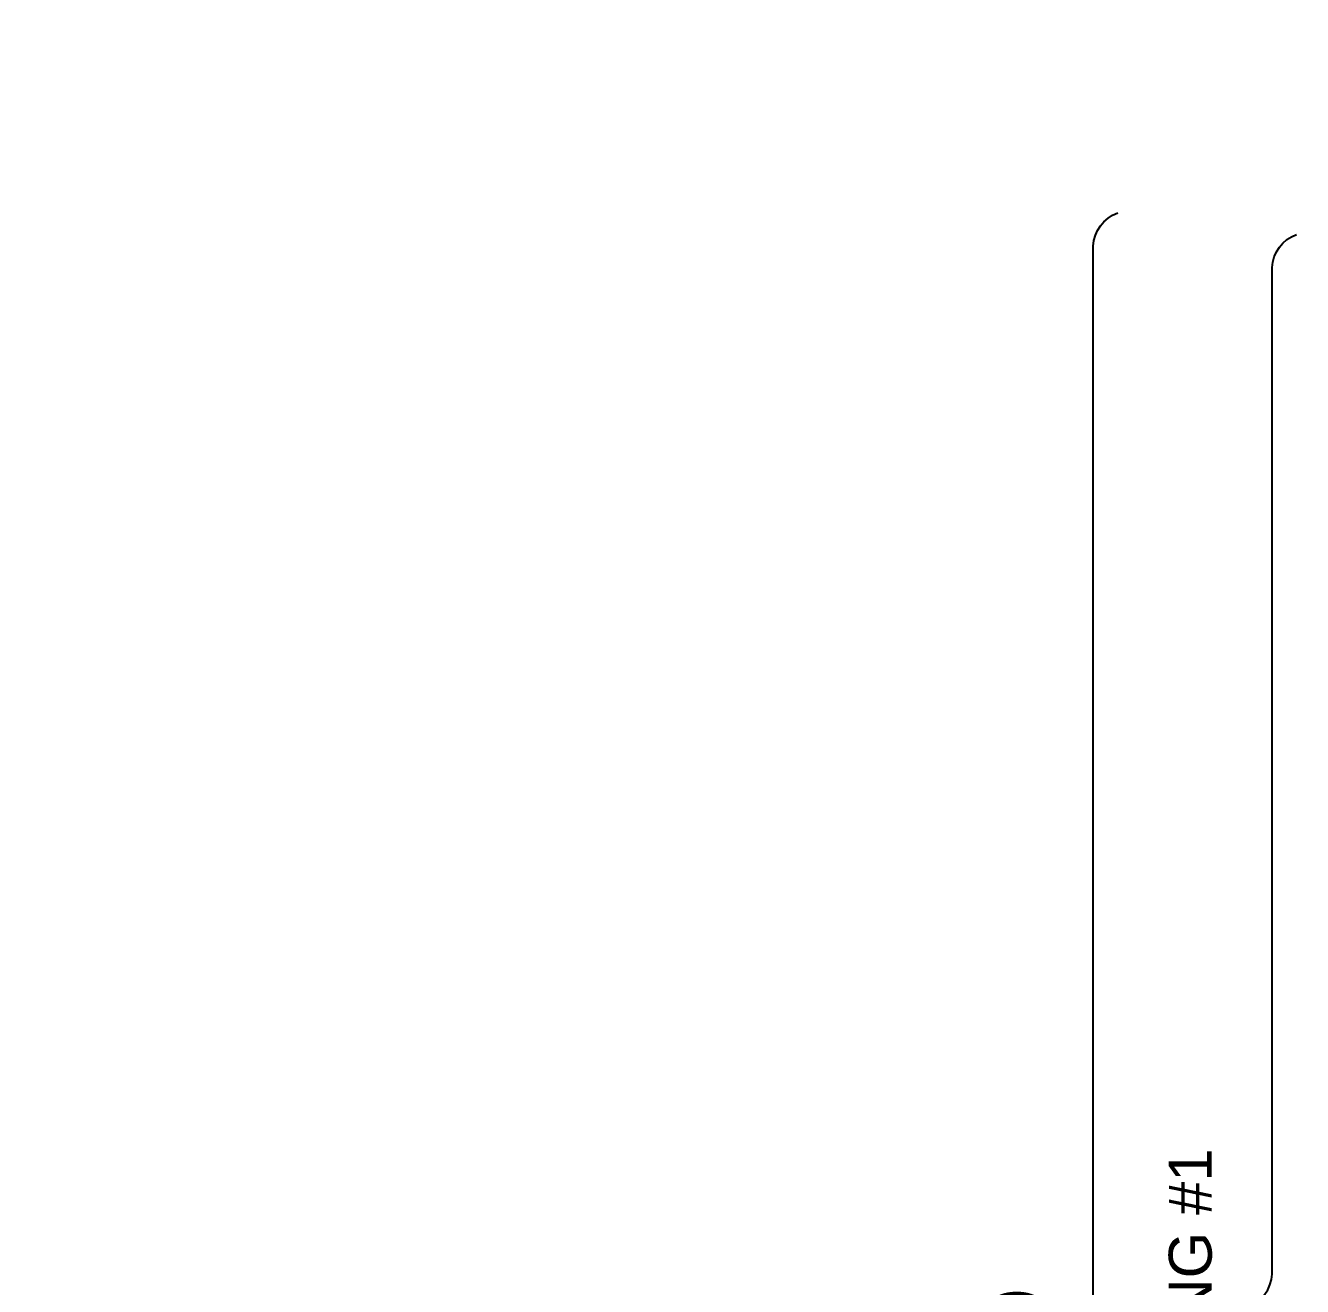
# Model space of a CAD drawing. Header units: feet. Extents: x -13743 to 68376, y -48 to 67763.
# Drawn here: x 1406.4 to 1465.8, y 63237.9 to 63296.5 of the extents above; entities that cross this region are included whole.
import ezdxf
from ezdxf import colors
from ezdxf.entities.mleader import LeaderData, LeaderLine
from ezdxf.enums import TextEntityAlignment as Align
from ezdxf.math import Vec2, Vec3

# ---------------------------------------------------------------- set-up
doc = ezdxf.new("R2018")
doc.units = ezdxf.units.FT
doc.header["$MEASUREMENT"] = 0
doc.layers.add('G-ANNO-TEXT', color=1, linetype='Continuous')
doc.styles.add('NEI-A', font='arial.ttf')
doc.styles.get("Standard").update_dxf_attribs({"font": 'arial.ttf'})

# ---------------------------------------------------------------- blocks, each defined once
blk = doc.blocks.new('DETAIL_TITLE')
at = {"style": 'NEI-A', "flags": 8}
blk.add_attdef('#', text='', height=0.2, dxfattribs=at).set_placement((0.5922, -0.5109), align=Align.MIDDLE_CENTER)
at = {"lineweight": 30, "flags": 104}
blk.add_attdef('DETAIL_TITLE', text='', height=0.2, dxfattribs=at).set_placement((0.9099, -0.52514), align=Align.BOTTOM_LEFT)
at = {"style": 'NEI-A'}
for tag, p in [('SCALE:', (0.93865, -0.73792)), ('1"_=_', (1.5474, -0.73792))]:
    blk.add_attdef(tag, text='', height=0.1, dxfattribs=at).set_placement(p, align=Align.BOTTOM_LEFT)

msp = doc.modelspace()

# ---------------------------------------------------------------- linework, layer by layer
at = {"layer": 'G-ANNO-TEXT', "flags": 128}
for points in [[(1457.234, 63137.914, -0.298343), (1456.096, 63139.457), (1456.096, 63211.319, 0.298343), (1454.959, 63212.861, 0.298343), (1456.096, 63214.404), (1456.096, 63286.266, -0.298343), (1457.234, 63287.809)], [(1465.557, 63187.005, -0.298343), (1464.42, 63188.548), (1464.42, 63235.365, 0.298343), (1463.282, 63236.907, 0.298343), (1464.42, 63238.449), (1464.42, 63285.266, -0.298343), (1465.557, 63286.809)]]:
    msp.add_lwpolyline(points, format="xyb", dxfattribs=at)

# ---------------------------------------------------------------- texts
at = {"layer": 'G-ANNO-TEXT', "char_height": 2, "attachment_point": 3, "rotation": 90, "style": 'NEI-A', "bg_fill": 3, "box_fill_scale": 1.5, "bg_fill_color": 256, "bg_fill_transparency": 0}
for s, insert, width in [('STRING #1', (1459.611, 63244.3, -3.817), 14.34742), ('SOLTEC TRACKER  (78 MODULES)', (1451.288, 63237.803, -3.817), 61.70759)]:
    msp.add_mtext(s, dxfattribs=dict(at, insert=insert, width=width))

# ---------------------------------------------------------------- leaders
at = {"layer": 'G-ANNO-TEXT'}
ml = msp.add_multileader_mtext('Standard', dxfattribs=at)
ml.set_content('TRACKER TO TRACKER STRING JUMPERS', color=256, style='NEI-A')
ml.set_leader_properties()
ml.build(insert=Vec2(0, 0))
ml.multileader.update_dxf_attribs({"dogleg_length": 0.36, "arrow_head_size": 1.876})
ctx = ml.context
ctx.base_point, ctx.char_height, ctx.arrow_head_size, ctx.landing_gap_size, ctx.plane_origin = Vec3(1399.157, 63274.013, -1.908), 0.1, 1.876, 1.921, Vec3(1985.665, 62835.849, -1.908)
notes = []
notes.append((ctx, [(0, (1, 1, 0), (1395.315, 63274.013, -1.908), (1, 0), 3.842, [(1, [(1392.109, 63287.939, -1.908)], 0, [])])]))
ctx.mtext.insert, ctx.mtext.width, ctx.mtext.flow_direction = Vec3(1401.078, 63274.064, -1.908), 32.11823, 5
ctx.mtext.has_bg_fill, ctx.mtext.bg_color, ctx.mtext.bg_scale_factor, ctx.mtext.bg_transparency, ctx.mtext.use_window_bg_color = 1, -1073741824, 1.5, 0, 1
ml = msp.add_multileader_mtext('Standard', dxfattribs=at)
ml.set_content('(TYP.) (+) LONG STRING JUMPER', color=256, style='NEI-A')
ml.set_leader_properties()
ml.build(insert=Vec2(0, 0))
ml.multileader.update_dxf_attribs({"dogleg_length": 0.36, "arrow_head_size": 1.876})
ctx = ml.context
ctx.base_point, ctx.char_height, ctx.arrow_head_size, ctx.landing_gap_size, ctx.plane_origin = Vec3(1398.22, 63257.163), 0.1, 1.876, 1.921, Vec3(1929.762, 62760.743)
notes.append((ctx, [(0, (1, 1, 0), (1394.378, 63257.163), (1, 0), 3.842, [(0, [(1390.138, 63249.818), (1382.149, 63249.818)], 0, [])])]))
ctx.mtext.insert, ctx.mtext.width, ctx.mtext.flow_direction = Vec3(1400.141, 63257.228), 44.61345, 5
ctx.mtext.has_bg_fill, ctx.mtext.bg_color, ctx.mtext.bg_scale_factor, ctx.mtext.bg_transparency, ctx.mtext.use_window_bg_color = 1, -1073741824, 1.5, 0, 1
for ctx, leaders in notes:
    for number, flags, end, landing, length, lines in leaders:
        leader = LeaderData()
        leader.index, (leader.has_last_leader_line, leader.has_dogleg_vector, leader.attachment_direction) = number, flags
        leader.last_leader_point, leader.dogleg_vector, leader.dogleg_length = Vec3(end), Vec3(landing), length
        for number, points, colour, breaks in lines:
            line = LeaderLine()
            line.index, line.vertices, line.color, line.breaks = number, Vec3.list(points), colors.encode_raw_color(colour), breaks
            leader.lines.append(line)
        ctx.leaders.append(leader)

# ---------------------------------------------------------------- next in the draw order: block references
ref = msp.add_blockref('DETAIL_TITLE', (-460.635, 63776.869), dxfattribs=dict(at, xscale=128.9267043143703, yscale=128.9267043143703, zscale=128.9267043143703))
lines = msp.add_mtext('{\\LDC BLOCK TYPE-1 (3) STRINGS (78) MODULES [580W]}', dxfattribs={"layer": '0', "insert": (-343.325, 63747.843), "char_height": 858.86809, "attachment_point": 1})
ref.add_attrib('DETAIL_TITLE', '', (-343.325, 63747.843)).embed_mtext(lines)
ref = msp.add_blockref('DETAIL_TITLE', (760.729, 63776.869), dxfattribs=dict(at, xscale=128.9267043143703, yscale=128.9267043143703, zscale=128.9267043143703))
lines = msp.add_mtext('{\\LDC BLOCK TYPE-2 (2) STRINGS (52) MODULES [580W-SOUTH MOTOR GAP] }', dxfattribs={"layer": '0', "insert": (878.039, 63747.843), "char_height": 795.5621, "attachment_point": 1})
ref.add_attrib('DETAIL_TITLE', '', (878.039, 63747.843)).embed_mtext(lines)

doc.saveas('drawing.dxf')
